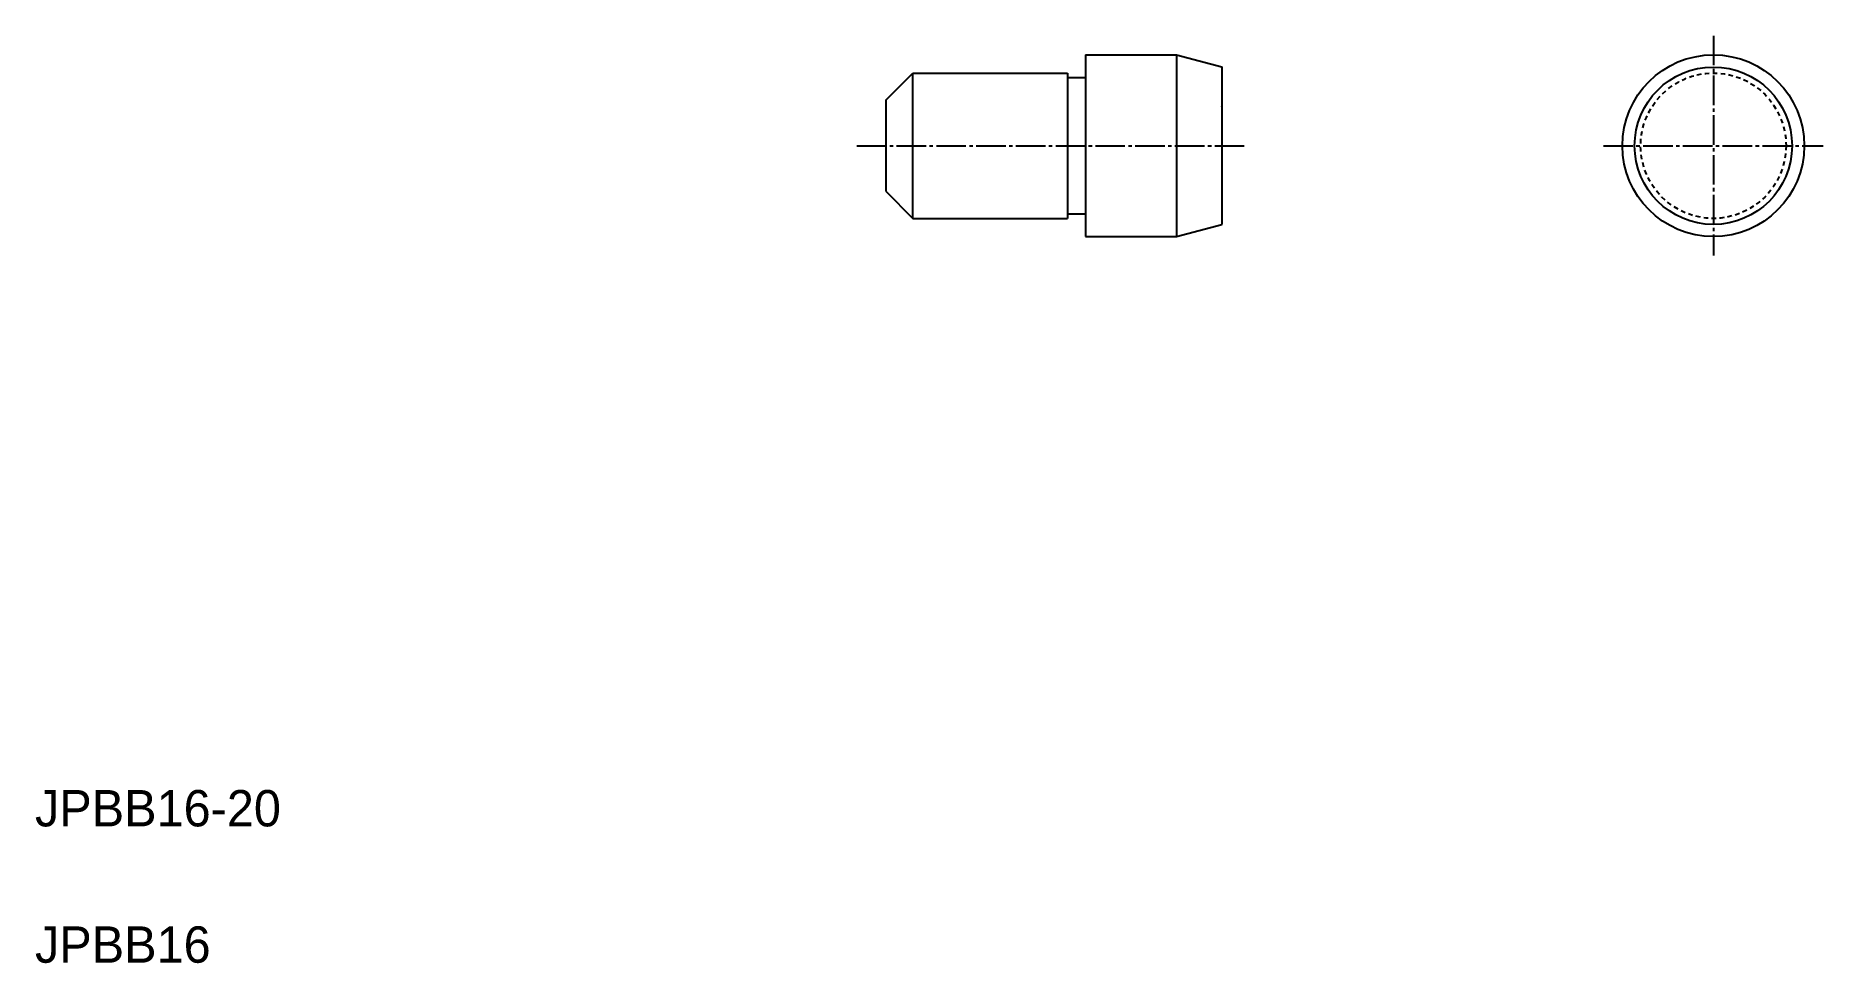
# Model space of a CAD drawing. Extents: x 10 to 207, y 10 to 112.
import ezdxf

# ---------------------------------------------------------------- set-up
doc = ezdxf.new("R2010")
doc.units = 0
doc.header["$LTSCALE"] = 0.25
doc.linetypes.add('CENTER', pattern=[17.5, 13, -1.5, 1.5, -1.5])
doc.linetypes.add('DASHED', pattern=[3.5, 2, -1.5])
doc.layers.get('0').update_dxf_attribs({"linetype": 'CONTINUOUS'})
doc.layers.add('CENTER', color=1, linetype='CENTER')
doc.styles.get("Standard").update_dxf_attribs({"font": 'txt', "height": 3.2})

msp = doc.modelspace()

# ---------------------------------------------------------------- linework, layer by layer
at = {"linetype": 'CONTINUOUS'}
for p, q in [((125.59, 109.89), (125.59, 89.89)), ((125.59, 109.89), (135.59, 109.89)), ((135.59, 109.89), (135.59, 89.89)), ((135.59, 109.89), (140.59, 108.56)), ((140.59, 108.56), (140.59, 91.23)), ((103.59, 104.89), (106.59, 107.89)), ((106.59, 91.89), (106.59, 107.89)), ((106.59, 107.89), (123.59, 107.89)), ((123.59, 107.89), (123.59, 91.89)), ((103.59, 104.89), (103.59, 94.89)), ((103.59, 94.89), (106.59, 91.89)), ((106.59, 91.89), (123.59, 91.89)), ((135.59, 89.89), (140.59, 91.23)), ((125.59, 89.89), (135.59, 89.89))]:
    msp.add_line(p, q, dxfattribs=at)
for p, q in [((123.59, 107.39), (125.59, 107.39)), ((140.59, 104.22), (140.59, 104.23)), ((140.59, 99.89), (140.59, 99.89)), ((123.59, 92.39), (125.59, 92.39))]:
    msp.add_line(p, q)
msp.add_circle((194.65, 99.89), 10, dxfattribs=at)
msp.add_circle((194.65, 99.89), 8.66)
at = {"color": 3, "linetype": 'DASHED'}
msp.add_circle((194.65, 99.89), 8, dxfattribs=at)
at = {"layer": 'CENTER', "color": 1, "linetype": 'CENTER'}
for p, q in [((194.65, 111.99), (194.65, 87.8)), ((100.42, 99.89), (143.35, 99.89)), ((182.55, 99.89), (206.74, 99.89))]:
    msp.add_line(p, q, dxfattribs=at)

# ---------------------------------------------------------------- texts
for s, p in [('JPBB16-20', (10, 25)), ('JPBB16', (10, 10))]:
    msp.add_text(s, height=4).set_placement(p)

doc.saveas('drawing.dxf')
